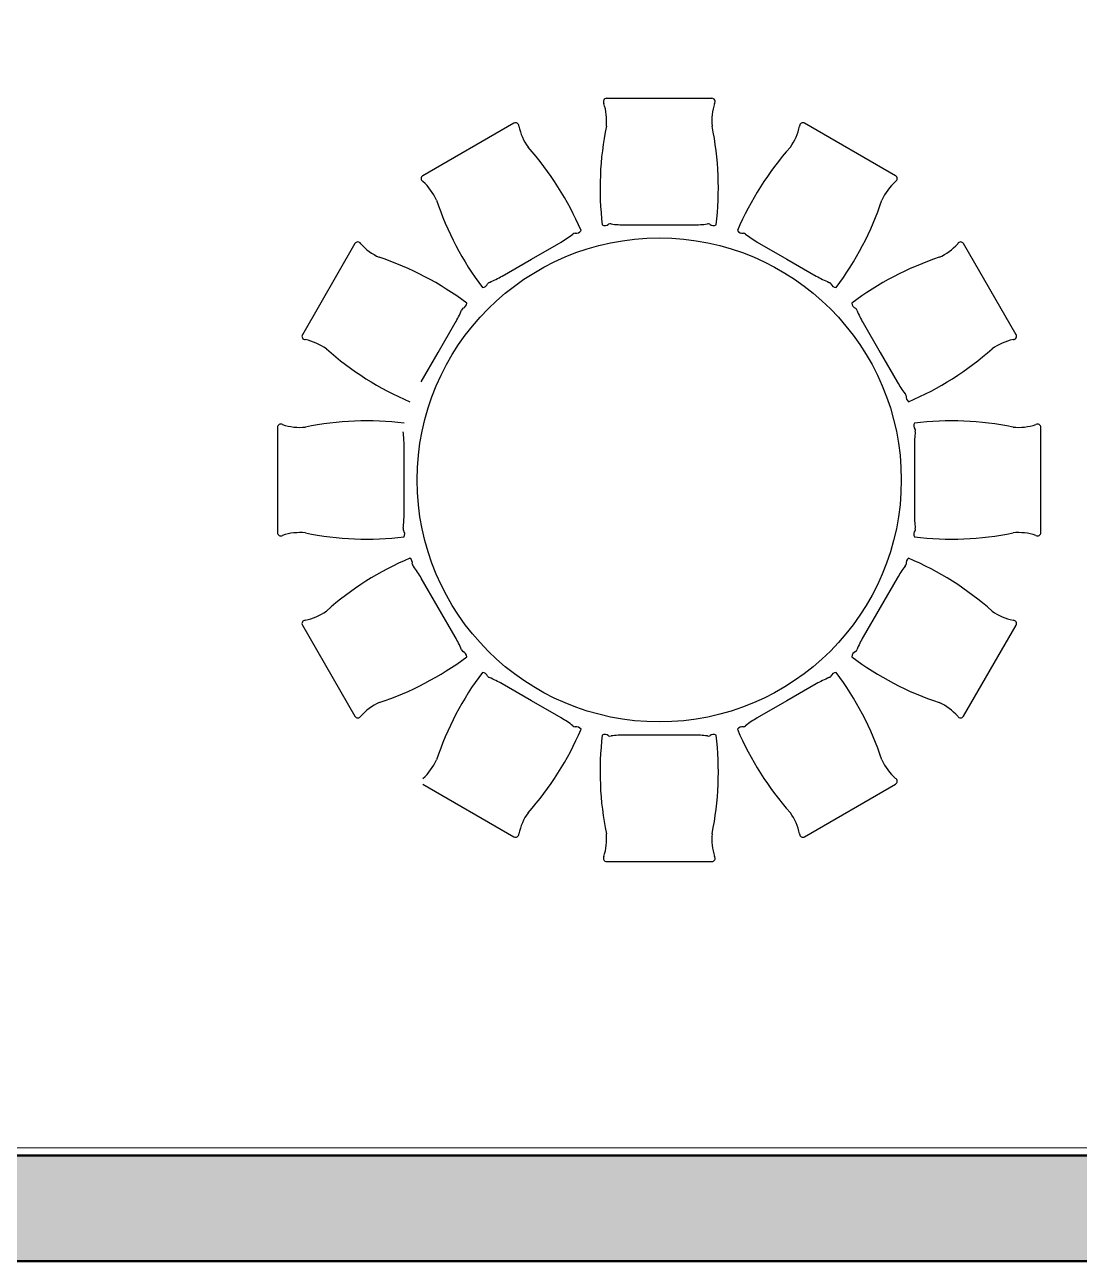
# Model space of a CAD drawing. Header units: millimetres. Extents: x 1443065 to 1517367, y 3763150 to 3779068.
# Drawn here: x 1447399.4 to 1447798.6, y 3764847.1 to 3765315.3 of the extents above; entities that cross this region are included whole.
import ezdxf

# ---------------------------------------------------------------- set-up
doc = ezdxf.new("R2010")
doc.units = ezdxf.units.MM
doc.layers.add('m-TAR_duvar', color=8, linetype='Continuous')
doc.layers.add('m-TFR_vitrifiye', color=1, linetype='Continuous')
doc.layers.add('SIVA', color=3, linetype='Continuous', lineweight=9)
doc.layers.add('TASIYICI', color=170, linetype='Continuous', lineweight=50)

msp = doc.modelspace()

# ---------------------------------------------------------------- hatches: boundary and pattern name
at = {"layer": 'm-TAR_duvar'}
h = msp.add_hatch(dxfattribs=at)
h.set_pattern_fill('ANSI33', color=256, scale=2)
h.set_pattern_definition([(45, (27620.463, -87954.953), (-8.98025612, 8.98025612), []), (45, (27629.443, -87954.953), (-8.98025612, 8.98025612), [6.35, -3.175])])
h.paths.add_polyline_path([(1454794.44, 3768891.25), (1454777.28, 3769060.22), (1454740.17, 3769224.96), (1454678.91, 3769382.58), (1454596.91, 3769530.2), (1454495.37, 3769665.05), (1454375.86, 3769783.46), (1454239.69, 3769884.92), (1454091.6, 3769966), (1453859.58, 3770075.21), (1453406.13, 3770314.52), (1453184.71, 3770444.62), (1451716.99, 3771328.64), (1451249.47, 3771588.02), (1451035.26, 3771685.46), (1450763.61, 3771809.03), (1450409.17, 3771939.61), (1448897.84, 3772143.01), (1447435.26, 3772002.72), (1445092.32, 3771120.18), (1445146.3, 3764847.08), (1454849.85, 3764847.08)])
h.paths.add_polyline_path([(1445185.96, 3764887.08), (1445132.56, 3771092.6), (1447444.38, 3771963.41), (1448897.07, 3772102.76), (1450399.48, 3771900.56), (1450748.39, 3771772.01), (1451018.7, 3771649.05), (1451231.46, 3771552.27), (1451696.97, 3771294), (1453164.25, 3770410.24), (1453386.65, 3770279.57), (1453841.71, 3770039.41), (1454073.47, 3769930.33), (1454218.03, 3769851.17), (1454349.7, 3769753.07), (1454465.16, 3769638.67), (1454563.29, 3769508.35), (1454642.62, 3769365.55), (1454701.81, 3769213.26), (1454737.73, 3769053.78), (1454754.47, 3768888.95), (1454809.3, 3764887.08)], flags=16)
h.paths.add_polyline_path([(1452002.28, 3765847.08), (1451882.28, 3765847.08), (1451882.28, 3765967.08), (1452002.28, 3765967.08)], flags=0)
h.paths.add_polyline_path([(1452782.41, 3765847.08), (1452782.41, 3765967.08), (1452902.41, 3765967.08), (1452902.41, 3765847.08)], flags=0)
h.paths.add_polyline_path([(1451282.28, 3765847.08), (1451162.28, 3765847.08), (1451162.28, 3765967.08), (1451282.28, 3765967.08)], flags=0)
h.paths.add_polyline_path([(1452002.41, 3766436.58), (1451902.41, 3766436.58), (1451902.41, 3766536.58), (1451902.48, 3766670.96), (1451282.41, 3766670.96), (1451282.41, 3766536.58), (1451282.41, 3766436.58), (1451182.41, 3766436.58), (1451182.41, 3766536.58), (1451227.41, 3766536.58), (1451227.41, 3766715.96), (1451912.48, 3766715.96), (1451912.48, 3766725.96), (1451957.48, 3766725.96), (1451957.48, 3766715.96), (1451957.48, 3766536.58), (1452002.41, 3766536.58)], flags=0)
h.paths.add_polyline_path([(1453715.4, 3765317.08), (1453715.4, 3765377.08), (1453775.4, 3765377.08), (1453775.4, 3765317.08)], flags=0)
h.paths.add_polyline_path([(1452782.41, 3766436.58), (1452782.41, 3766556.58), (1452902.41, 3766556.58), (1452902.41, 3766436.58)], flags=0)
h.paths.add_polyline_path([(1453675.3, 3765847.08), (1453675.3, 3765947.08), (1453775.3, 3765947.08), (1453775.3, 3765847.08)], flags=0)
h.paths.add_polyline_path([(1451957.48, 3766815.96), (1451912.48, 3766815.96), (1451912.48, 3767203.19), (1451227.41, 3767203.19), (1451227.41, 3767446.58), (1451287.41, 3767446.58), (1451287.41, 3767406.58), (1451267.41, 3767406.58), (1451267.41, 3767243.33), (1451917.48, 3767243.33), (1451917.48, 3767406.58), (1451897.48, 3767406.58), (1451897.48, 3767446.58), (1451957.48, 3767446.58), (1451957.48, 3767203.19)], flags=0)
h.paths.add_polyline_path([(1450402.41, 3765847.08), (1450282.41, 3765847.08), (1450282.41, 3765967.08), (1450402.41, 3765967.08)], flags=0)
h.paths.add_polyline_path([(1450272.24, 3765847.08), (1450172.24, 3765847.08), (1450172.24, 3765947.08), (1450272.24, 3765947.08)], flags=0)
h.paths.add_polyline_path([(1454209.8, 3765317.08), (1454209.8, 3765377.08), (1454269.8, 3765377.08), (1454269.8, 3765317.08)], flags=0)
h.paths.add_polyline_path([(1453675.3, 3766436.58), (1453675.3, 3766536.58), (1453775.3, 3766536.58), (1453775.3, 3766436.58)], flags=0)
h.paths.add_polyline_path([(1454209.8, 3765847.08), (1454209.8, 3765907.08), (1454269.8, 3765907.08), (1454269.8, 3765847.08)], flags=0)
h.paths.add_polyline_path([(1450402.41, 3766436.58), (1450282.41, 3766436.58), (1450282.41, 3766556.58), (1450402.41, 3766556.58)], flags=0)
h.paths.add_polyline_path([(1452782.41, 3767196.58), (1452782.41, 3767316.58), (1452902.41, 3767316.58), (1452902.41, 3767196.58)], flags=0)
h.paths.add_polyline_path([(1450272.41, 3766436.58), (1450172.41, 3766436.58), (1450172.41, 3766536.58), (1450272.41, 3766536.58)], flags=0)
h.paths.add_polyline_path([(1449584.07, 3765847.08), (1449484.07, 3765847.08), (1449484.07, 3765947.08), (1449584.07, 3765947.08)], flags=0)
h.paths.add_polyline_path([(1453675.3, 3767196.58), (1453675.3, 3767296.58), (1453775.3, 3767296.58), (1453775.3, 3767196.58)], flags=0)
h.paths.add_polyline_path([(1450402.41, 3767196.58), (1450282.41, 3767196.58), (1450282.41, 3767316.58), (1450402.41, 3767316.58)], flags=0)
h.paths.add_polyline_path([(1450272.41, 3767196.58), (1450172.41, 3767196.58), (1450172.41, 3767296.58), (1450272.41, 3767296.58)], flags=0)
h.paths.add_polyline_path([(1451957.48, 3767847.59), (1451897.48, 3767847.59), (1451897.48, 3767887.59), (1451917.48, 3767887.59), (1451917.48, 3768050.83), (1451267.41, 3768050.83), (1451267.41, 3767887.59), (1451287.41, 3767887.59), (1451287.41, 3767847.59), (1451227.41, 3767847.59), (1451227.41, 3768090.97), (1451912.48, 3768090.97), (1451912.48, 3768477.19), (1451957.48, 3768477.19), (1451957.48, 3768090.97)], flags=0)
h.paths.add_polyline_path([(1449584.07, 3766436.58), (1449484.07, 3766436.58), (1449484.07, 3766536.58), (1449584.07, 3766536.58)], flags=0)
h.paths.add_polyline_path([(1452782.41, 3767976.58), (1452782.41, 3768096.58), (1452902.41, 3768096.58), (1452902.41, 3767976.58)], flags=0)
h.paths.add_polyline_path([(1453675.3, 3767996.58), (1453675.3, 3768096.58), (1453775.3, 3768096.58), (1453775.3, 3767996.58)], flags=0)
h.paths.add_polyline_path([(1448737.73, 3765847.08), (1448577.73, 3765847.08), (1448577.73, 3765947.08), (1448692.73, 3765947.08), (1448692.73, 3766436.58), (1448577.73, 3766436.58), (1448577.73, 3766536.58), (1448737.73, 3766536.58), (1448737.73, 3766436.58), (1448737.73, 3765947.08)], flags=0)
h.paths.add_polyline_path([(1450402.41, 3767976.58), (1450282.41, 3767976.58), (1450282.41, 3768096.58), (1450402.41, 3768096.58)], flags=0)
h.paths.add_polyline_path([(1450272.41, 3767996.58), (1450172.41, 3767996.58), (1450172.41, 3768096.58), (1450272.41, 3768096.58)], flags=0)
h.paths.add_polyline_path([(1451957.48, 3768567.19), (1451912.48, 3768567.19), (1451912.48, 3768577.19), (1451227.41, 3768577.19), (1451227.41, 3768756.58), (1451172.41, 3768756.58), (1451172.41, 3768856.58), (1451282.41, 3768856.58), (1451282.41, 3768756.58), (1451282.41, 3768622.19), (1451902.48, 3768622.19), (1451902.48, 3768756.58), (1451902.41, 3768756.58), (1451902.41, 3768856.58), (1452002.41, 3768856.58), (1452002.41, 3768756.58), (1451957.48, 3768756.58), (1451957.48, 3768577.19)], flags=0)
h.paths.add_polyline_path([(1452002.41, 3768756.58), (1451902.41, 3768756.58), (1451902.41, 3768856.58), (1452002.41, 3768856.58)], flags=0)
h.paths.add_polyline_path([(1452782.41, 3768736.58), (1452782.41, 3768856.58), (1452902.41, 3768856.58), (1452902.41, 3768736.58)], flags=0)
h.paths.add_polyline_path([(1448737.74, 3767196.58), (1448577.74, 3767196.58), (1448577.74, 3767296.58), (1448737.74, 3767296.58)], flags=0)
h.paths.add_polyline_path([(1453675.3, 3768756.58), (1453675.3, 3768856.58), (1453775.3, 3768856.58), (1453775.3, 3768756.58)], flags=0)
h.paths.add_polyline_path([(1450402.41, 3768736.58), (1450282.41, 3768736.58), (1450282.41, 3768856.58), (1450402.41, 3768856.58)], flags=0)
h.paths.add_polyline_path([(1447937.73, 3765847.08), (1447837.73, 3765847.08), (1447837.73, 3765947.08), (1447937.73, 3765947.08)], flags=0)
h.paths.add_polyline_path([(1450272.41, 3768756.58), (1450172.41, 3768756.58), (1450172.41, 3768856.58), (1450272.41, 3768856.58)], flags=0)
h.paths.add_polyline_path([(1453744.51, 3768902.52), (1453693.08, 3768933.43), (1453723.98, 3768984.86), (1453775.41, 3768953.95)], flags=0)
h.paths.add_polyline_path([(1452002.41, 3769327.08), (1451882.41, 3769327.08), (1451882.41, 3769447.08), (1452002.41, 3769447.08)], flags=0)
h.paths.add_polyline_path([(1447937.73, 3766436.58), (1447837.73, 3766436.58), (1447837.73, 3766536.58), (1447937.73, 3766536.58)], flags=0)
h.paths.add_polyline_path([(1451282.41, 3769327.08), (1451162.41, 3769327.08), (1451162.41, 3769447.08), (1451282.41, 3769447.08)], flags=0)
h.paths.add_polyline_path([(1448737.73, 3767996.58), (1448577.73, 3767996.58), (1448577.73, 3768096.58), (1448737.73, 3768096.58)], flags=0)
h.paths.add_polyline_path([(1449584.07, 3768756.58), (1449484.07, 3768756.58), (1449484.07, 3768856.58), (1449584.07, 3768856.58)], flags=0)
h.paths.add_polyline_path([(1450402.41, 3769327.08), (1450282.41, 3769327.08), (1450282.41, 3769447.08), (1450402.41, 3769447.08)], flags=0)
h.paths.add_polyline_path([(1447937.73, 3767196.58), (1447837.73, 3767196.58), (1447837.73, 3767296.58), (1447937.73, 3767296.58)], flags=0)
h.paths.add_polyline_path([(1450272.41, 3769347.08), (1450172.41, 3769347.08), (1450172.41, 3769447.08), (1450272.41, 3769447.08)], flags=0)
h.paths.add_polyline_path([(1448737.73, 3768676.58), (1448637.73, 3768676.58), (1448637.73, 3768856.58), (1448737.73, 3768856.58)], flags=0)
h.paths.add_polyline_path([(1449584.07, 3769347.08), (1449484.07, 3769347.08), (1449484.07, 3769447.08), (1449584.07, 3769447.08)], flags=0)
h.paths.add_polyline_path([(1447037.73, 3765847.08), (1446937.73, 3765847.08), (1446937.73, 3765947.08), (1447037.73, 3765947.08)], flags=0)
h.paths.add_polyline_path([(1447937.73, 3767996.58), (1447837.73, 3767996.58), (1447837.73, 3768096.58), (1447937.73, 3768096.58)], flags=0)
h.paths.add_polyline_path([(1447037.73, 3766436.58), (1446937.73, 3766436.58), (1446937.73, 3766536.58), (1447037.73, 3766536.58)], flags=0)
h.paths.add_polyline_path([(1451282.41, 3770304.32), (1451182.41, 3770304.32), (1451182.41, 3770444.32), (1451212.41, 3770486.32), (1451322.41, 3770421.32)], flags=0)
h.paths.add_polyline_path([(1447037.73, 3767196.58), (1446937.73, 3767196.58), (1446937.73, 3767296.58), (1447037.73, 3767296.58)], flags=0)
h.paths.add_polyline_path([(1448737.73, 3769347.08), (1448637.73, 3769347.08), (1448637.73, 3769447.08), (1448737.73, 3769447.08)], flags=0)
h.paths.add_polyline_path([(1447937.73, 3768756.58), (1447837.73, 3768756.58), (1447837.73, 3768856.58), (1447937.73, 3768856.58)], flags=0)
h.paths.add_polyline_path([(1450382.41, 3770315.63), (1450282.41, 3770315.63), (1450282.41, 3770415.63), (1450382.41, 3770415.63)], flags=0)
h.paths.add_polyline_path([(1450272.41, 3770315.63), (1450172.41, 3770315.63), (1450172.41, 3770415.63), (1450272.41, 3770415.63)], flags=0)
h.paths.add_polyline_path([(1446297.73, 3765847.08), (1446137.73, 3765847.08), (1446137.73, 3765947.08), (1446137.73, 3766436.58), (1446137.73, 3766536.58), (1446137.74, 3767196.58), (1446137.74, 3767296.58), (1446137.73, 3767996.58), (1446137.73, 3768096.58), (1446297.73, 3768096.58), (1446297.73, 3767996.58), (1446167.73, 3767996.58), (1446167.74, 3767296.58), (1446297.74, 3767296.58), (1446297.74, 3767196.58), (1446167.74, 3767196.58), (1446167.74, 3766536.58), (1446297.73, 3766536.58), (1446297.73, 3766436.58), (1446182.73, 3766436.58), (1446182.73, 3765947.08), (1446297.73, 3765947.08)], flags=0)
h.paths.add_polyline_path([(1447037.73, 3767996.58), (1446937.73, 3767996.58), (1446937.73, 3768096.58), (1447037.73, 3768096.58)], flags=0)
h.paths.add_polyline_path([(1449584.07, 3770315.63), (1449484.07, 3770315.63), (1449484.07, 3770415.63), (1449584.07, 3770415.63)], flags=0)
h.paths.add_polyline_path([(1447937.73, 3769347.08), (1447837.73, 3769347.08), (1447837.73, 3769447.08), (1447937.73, 3769447.08)], flags=0)
h.paths.add_polyline_path([(1450382.41, 3770936.73), (1450282.41, 3770936.73), (1450282.41, 3771036.73), (1450382.41, 3771036.73)], flags=0)
h.paths.add_polyline_path([(1450272.41, 3770936.73), (1450172.41, 3770936.73), (1450172.41, 3771036.73), (1450272.41, 3771036.73)], flags=0)
h.paths.add_polyline_path([(1447037.73, 3768756.58), (1446937.73, 3768756.58), (1446937.73, 3768811.58), (1446237.73, 3768811.58), (1446237.73, 3768676.58), (1446137.73, 3768676.58), (1446137.73, 3768856.58), (1446237.73, 3768856.58), (1446937.73, 3768856.58), (1447037.73, 3768856.58)], flags=0)
h.paths.add_polyline_path([(1448737.73, 3770315.63), (1448637.73, 3770315.63), (1448637.73, 3770415.63), (1448737.73, 3770415.63)], flags=0)
h.paths.add_polyline_path([(1449584.07, 3770936.73), (1449484.07, 3770936.73), (1449484.07, 3771036.73), (1449584.07, 3771036.73)], flags=0)
h.paths.add_polyline_path([(1447037.73, 3769347.08), (1446937.73, 3769347.08), (1446937.73, 3769447.08), (1447037.73, 3769447.08)], flags=0)
h.paths.add_polyline_path([(1447937.73, 3770315.63), (1447837.73, 3770315.63), (1447837.73, 3770415.63), (1447937.73, 3770415.63)], flags=0)
h.paths.add_polyline_path([(1448737.73, 3770936.73), (1448637.73, 3770936.73), (1448637.73, 3771036.73), (1448737.73, 3771036.73)], flags=0)
h.paths.add_polyline_path([(1447937.73, 3770936.73), (1447837.73, 3770936.73), (1447837.73, 3770994.84), (1447050.81, 3770749.36), (1446602.71, 3770578.53), (1446587.72, 3770615.63), (1447037.72, 3770787.18), (1447837.73, 3771036.74), (1447837.73, 3771036.73), (1447937.73, 3771036.73)], flags=0)
h.paths.add_polyline_path([(1446237.73, 3769347.08), (1446137.73, 3769347.08), (1446137.73, 3769447.08), (1446237.73, 3769447.08)], flags=0)
h.paths.add_polyline_path([(1447037.73, 3770315.63), (1446937.73, 3770315.63), (1446937.73, 3770415.63), (1447037.73, 3770415.63)], flags=0)
h.paths.add_polyline_path([(1448660.01, 3771597.82), (1447860.1, 3771521.18), (1447552.68, 3771491.72), (1447491.35, 3771468.18), (1447044.88, 3771300), (1446969.92, 3771271.77), (1446669.55, 3771158.63), (1446594.78, 3771130.46), (1446580.68, 3771167.89), (1446655.55, 3771196.09), (1446955.91, 3771309.24), (1447030.68, 3771337.4), (1447477.02, 3771505.52), (1447543.43, 3771531.02), (1447856.29, 3771561), (1448656.29, 3771637.64), (1448735.81, 3771645.27), (1448739.63, 3771605.46)], flags=0)
h.paths.add_polyline_path([(1446237.73, 3770315.63), (1446137.73, 3770315.63), (1446137.73, 3770415.63), (1446237.73, 3770415.63)], flags=0)
h.paths.add_polyline_path([(1445658.49, 3770330.63), (1445618.49, 3770330.63), (1445618.49, 3770415.63), (1445658.49, 3770415.63)], flags=0)
h.paths.add_polyline_path([(1446219.64, 3770989.15), (1446144.77, 3770960.95), (1446130.67, 3770998.39), (1446205.54, 3771026.59)], flags=0)
h.paths.add_polyline_path([(1445657.98, 3770633.33), (1445617.98, 3770633.33), (1445617.98, 3770676.33), (1445622.15, 3770718.96), (1445637.3, 3770759.27), (1445660.29, 3770795.68), (1445690.16, 3770826.69), (1445725.69, 3770851.02), (1445765.4, 3770867.66), (1445807.98, 3770875.83), (1445820.98, 3770837.33), (1445785.48, 3770830.15), (1445752.15, 3770815.88), (1445722.26, 3770795.37), (1445696.95, 3770769.42), (1445677.21, 3770739.01), (1445663.79, 3770705.34), (1445658.98, 3770670.83)], flags=0)

# ---------------------------------------------------------------- linework, layer by layer
at = {"layer": 'm-TFR_vitrifiye'}
for p, q in [((1447659.53, 3765287.43), (1447619.72, 3765287.43)), ((1447659.53, 3765287.43), (1447619.72, 3765287.43)), ((1447584.6, 3765278.03), (1447550.13, 3765258.12)), ((1447584.6, 3765278.03), (1447550.13, 3765258.12)), ((1447729.11, 3765258.12), (1447694.64, 3765278.03)), ((1447729.11, 3765258.12), (1447694.64, 3765278.03)), ((1447626.74, 3765239.51), (1447639.62, 3765239.51)), ((1447626.74, 3765239.51), (1447639.62, 3765239.51)), ((1447639.62, 3765239.51), (1447652.51, 3765239.51)), ((1447639.62, 3765239.51), (1447652.51, 3765239.51)), ((1447524.43, 3765232.42), (1447504.52, 3765197.94)), ((1447524.43, 3765232.42), (1447504.52, 3765197.94)), ((1447591.33, 3765226.57), (1447602.49, 3765233.01)), ((1447591.33, 3765226.57), (1447602.49, 3765233.01)), ((1447676.76, 3765233.01), (1447687.92, 3765226.57)), ((1447676.76, 3765233.01), (1447687.92, 3765226.57)), ((1447774.72, 3765197.94), (1447754.82, 3765232.42)), ((1447774.72, 3765197.94), (1447754.82, 3765232.42)), ((1447580.18, 3765220.13), (1447591.33, 3765226.57)), ((1447580.18, 3765220.13), (1447591.33, 3765226.57)), ((1447687.92, 3765226.57), (1447699.07, 3765220.13)), ((1447687.92, 3765226.57), (1447699.07, 3765220.13)), ((1447555.98, 3765191.22), (1447562.42, 3765202.37)), ((1447555.98, 3765191.22), (1447562.42, 3765202.37)), ((1447716.83, 3765202.37), (1447723.27, 3765191.22)), ((1447716.83, 3765202.37), (1447723.27, 3765191.22)), ((1447549.54, 3765180.06), (1447555.98, 3765191.22)), ((1447549.54, 3765180.06), (1447555.98, 3765191.22)), ((1447723.27, 3765191.22), (1447729.71, 3765180.06)), ((1447723.27, 3765191.22), (1447729.71, 3765180.06)), ((1447495.11, 3765162.83), (1447495.11, 3765123.02)), ((1447495.11, 3765162.83), (1447495.11, 3765123.02)), ((1447784.13, 3765123.02), (1447784.13, 3765162.83)), ((1447784.13, 3765123.02), (1447784.13, 3765162.83)), ((1447543.04, 3765142.93), (1447543.04, 3765155.81)), ((1447543.04, 3765142.93), (1447543.04, 3765155.81)), ((1447736.21, 3765155.81), (1447736.21, 3765142.93)), ((1447736.21, 3765155.81), (1447736.21, 3765142.93)), ((1447543.04, 3765130.04), (1447543.04, 3765142.93)), ((1447543.04, 3765130.04), (1447543.04, 3765142.93)), ((1447736.21, 3765142.93), (1447736.21, 3765130.04)), ((1447736.21, 3765142.93), (1447736.21, 3765130.04)), ((1447555.98, 3765094.63), (1447549.54, 3765105.79)), ((1447555.98, 3765094.63), (1447549.54, 3765105.79)), ((1447729.71, 3765105.79), (1447723.27, 3765094.63)), ((1447729.71, 3765105.79), (1447723.27, 3765094.63)), ((1447562.42, 3765083.48), (1447555.98, 3765094.63)), ((1447562.42, 3765083.48), (1447555.98, 3765094.63)), ((1447723.27, 3765094.63), (1447716.83, 3765083.48)), ((1447723.27, 3765094.63), (1447716.83, 3765083.48)), ((1447504.52, 3765087.91), (1447524.43, 3765053.44)), ((1447504.52, 3765087.91), (1447524.43, 3765053.44)), ((1447754.82, 3765053.44), (1447774.72, 3765087.91)), ((1447754.82, 3765053.44), (1447774.72, 3765087.91)), ((1447591.33, 3765059.28), (1447580.18, 3765065.72)), ((1447591.33, 3765059.28), (1447580.18, 3765065.72)), ((1447699.07, 3765065.72), (1447687.92, 3765059.28)), ((1447699.07, 3765065.72), (1447687.92, 3765059.28)), ((1447602.49, 3765052.84), (1447591.33, 3765059.28)), ((1447602.49, 3765052.84), (1447591.33, 3765059.28)), ((1447687.92, 3765059.28), (1447676.76, 3765052.84)), ((1447687.92, 3765059.28), (1447676.76, 3765052.84)), ((1447639.62, 3765046.34), (1447626.74, 3765046.34)), ((1447639.62, 3765046.34), (1447626.74, 3765046.34)), ((1447652.51, 3765046.34), (1447639.62, 3765046.34)), ((1447652.51, 3765046.34), (1447639.62, 3765046.34)), ((1447550.13, 3765027.73), (1447584.6, 3765007.83)), ((1447550.13, 3765027.73), (1447584.6, 3765007.83)), ((1447694.64, 3765007.83), (1447729.11, 3765027.73)), ((1447694.64, 3765007.83), (1447729.11, 3765027.73)), ((1447619.72, 3764998.42), (1447659.53, 3764998.42)), ((1447619.72, 3764998.42), (1447659.53, 3764998.42))]:
    msp.add_line(p, q, dxfattribs=at)
msp.add_circle((1447639.62, 3765142.93), 91.63, dxfattribs=at)
msp.add_circle((1447639.62, 3765142.93), 91.63, dxfattribs=at)
for centre, radius, start, end in [((1447619.72, 3765286.19), 1.25, 89.8292, 211.4999), ((1447619.72, 3765286.19), 1.25, 89.8292, 211.4999), ((1447659.53, 3765286.19), 1.25, 328.5001, 90.1708), ((1447659.53, 3765286.19), 1.25, 328.5001, 90.1708), ((1447598.24, 3765278.92), 21.46, 354.5513, 17.9661), ((1447598.24, 3765278.92), 21.46, 354.5513, 17.9661), ((1447681.01, 3765278.92), 21.46, 162.0339, 185.4487), ((1447681.01, 3765278.92), 21.46, 162.0339, 185.4487), ((1447585.23, 3765276.95), 1.25, 358.5001, 120.1708), ((1447585.23, 3765276.95), 1.25, 358.5001, 120.1708), ((1447607.47, 3765281.39), 21.46, 192.0339, 215.4487), ((1447607.47, 3765281.39), 21.46, 192.0339, 215.4487), ((1447734.19, 3765253.43), 116.96, 168.4357, 186.8363), ((1447734.19, 3765253.43), 116.96, 168.4357, 186.8363), ((1447545.06, 3765253.43), 116.96, 353.1637, 11.5643), ((1447545.06, 3765253.43), 116.96, 353.1637, 11.5643), ((1447671.78, 3765281.39), 21.46, 324.5513, 347.9661), ((1447671.78, 3765281.39), 21.46, 324.5513, 347.9661), ((1447694.01, 3765276.95), 1.25, 59.8292, 181.4999), ((1447694.01, 3765276.95), 1.25, 59.8292, 181.4999), ((1447502.48, 3765191.34), 116.96, 23.1637, 41.5643), ((1447502.48, 3765191.34), 116.96, 23.1637, 41.5643), ((1447776.77, 3765191.34), 116.96, 138.4357, 156.8363), ((1447776.77, 3765191.34), 116.96, 138.4357, 156.8363), ((1447550.75, 3765257.04), 1.25, 119.8292, 241.4999), ((1447550.75, 3765257.04), 1.25, 119.8292, 241.4999), ((1447728.49, 3765257.04), 1.25, 298.5001, 60.1708), ((1447728.49, 3765257.04), 1.25, 298.5001, 60.1708), ((1447535.79, 3765240.01), 21.46, 24.5513, 47.9661), ((1447535.79, 3765240.01), 21.46, 24.5513, 47.9661), ((1447743.46, 3765240.01), 21.46, 132.0339, 155.4487), ((1447743.46, 3765240.01), 21.46, 132.0339, 155.4487), ((1447666.27, 3765285.91), 116.96, 198.4357, 216.8363), ((1447666.27, 3765285.91), 116.96, 198.4357, 216.8363), ((1447612.98, 3765285.91), 116.96, 323.1637, 341.5643), ((1447612.98, 3765285.91), 116.96, 323.1637, 341.5643), ((1447619.05, 3765241.47), 2.2, 243.1961, 310.4764), ((1447619.05, 3765241.47), 2.2, 243.1961, 310.4764), ((1447621.01, 3765238.73), 1.19, 71.7536, 116.5375), ((1447621.01, 3765238.73), 1.19, 71.7536, 116.5375), ((1447627.21, 3765287.14), 47.64, 262.9704, 269.4301), ((1447627.21, 3765287.14), 47.64, 262.9704, 269.4301), ((1447652.03, 3765287.14), 47.64, 270.5699, 277.0296), ((1447652.03, 3765287.14), 47.64, 270.5699, 277.0296), ((1447658.23, 3765238.73), 1.19, 63.4625, 108.2464), ((1447658.23, 3765238.73), 1.19, 63.4625, 108.2464), ((1447660.2, 3765241.47), 2.2, 229.5236, 296.8039), ((1447660.2, 3765241.47), 2.2, 229.5236, 296.8039), ((1447578.26, 3765274.03), 47.64, 300.5699, 307.0296), ((1447578.26, 3765274.03), 47.64, 300.5699, 307.0296), ((1447607.84, 3765235.2), 1.19, 93.4625, 138.2464), ((1447607.84, 3765235.2), 1.19, 93.4625, 138.2464), ((1447608.17, 3765238.56), 2.2, 259.5236, 326.8039), ((1447608.17, 3765238.56), 2.2, 259.5236, 326.8039), ((1447671.08, 3765238.56), 2.2, 213.1961, 280.4764), ((1447671.08, 3765238.56), 2.2, 213.1961, 280.4764), ((1447671.41, 3765235.2), 1.19, 41.7536, 86.5375), ((1447671.41, 3765235.2), 1.19, 41.7536, 86.5375), ((1447700.99, 3765274.03), 47.64, 232.9704, 239.4301), ((1447700.99, 3765274.03), 47.64, 232.9704, 239.4301), ((1447525.51, 3765231.8), 1.25, 28.5001, 150.1708), ((1447525.51, 3765231.8), 1.25, 28.5001, 150.1708), ((1447542.54, 3765246.76), 21.46, 222.0339, 245.4487), ((1447542.54, 3765246.76), 21.46, 222.0339, 245.4487), ((1447736.7, 3765246.76), 21.46, 294.5513, 317.9661), ((1447736.7, 3765246.76), 21.46, 294.5513, 317.9661), ((1447753.74, 3765231.8), 1.25, 29.8292, 151.4999), ((1447753.74, 3765231.8), 1.25, 29.8292, 151.4999), ((1447496.64, 3765116.28), 116.96, 53.1637, 71.5643), ((1447496.64, 3765116.28), 116.96, 53.1637, 71.5643), ((1447782.61, 3765116.28), 116.96, 108.4357, 126.8363), ((1447782.61, 3765116.28), 116.96, 108.4357, 126.8363), ((1447556.77, 3765261.62), 47.64, 292.9704, 299.4301), ((1447556.77, 3765261.62), 47.64, 292.9704, 299.4301), ((1447722.48, 3765261.62), 47.64, 240.5699, 247.0296), ((1447722.48, 3765261.62), 47.64, 240.5699, 247.0296), ((1447572.53, 3765217.98), 2.2, 273.1961, 340.4764), ((1447572.53, 3765217.98), 2.2, 273.1961, 340.4764), ((1447575.6, 3765216.59), 1.19, 101.7536, 146.5375), ((1447575.6, 3765216.59), 1.19, 101.7536, 146.5375), ((1447703.64, 3765216.59), 1.19, 33.4625, 78.2464), ((1447703.64, 3765216.59), 1.19, 33.4625, 78.2464), ((1447706.71, 3765217.98), 2.2, 199.5236, 266.8039), ((1447706.71, 3765217.98), 2.2, 199.5236, 266.8039), ((1447520.93, 3765225.78), 47.64, 330.5699, 337.0296), ((1447520.93, 3765225.78), 47.64, 330.5699, 337.0296), ((1447565.96, 3765206.95), 1.19, 123.4625, 168.2464), ((1447565.96, 3765206.95), 1.19, 123.4625, 168.2464), ((1447564.57, 3765210.01), 2.2, 289.5236, 356.8039), ((1447564.57, 3765210.01), 2.2, 289.5236, 356.8039), ((1447714.68, 3765210.01), 2.2, 183.1961, 250.4764), ((1447714.68, 3765210.01), 2.2, 183.1961, 250.4764), ((1447713.29, 3765206.95), 1.19, 11.7536, 56.5375), ((1447713.29, 3765206.95), 1.19, 11.7536, 56.5375), ((1447758.31, 3765225.78), 47.64, 202.9704, 209.4301), ((1447758.31, 3765225.78), 47.64, 202.9704, 209.4301), ((1447505.6, 3765197.32), 1.25, 149.8292, 271.4999), ((1447505.6, 3765197.32), 1.25, 149.8292, 271.4999), ((1447773.64, 3765197.32), 1.25, 268.5001, 30.1708), ((1447773.64, 3765197.32), 1.25, 268.5001, 30.1708), ((1447501.16, 3765175.08), 21.46, 54.5513, 77.9661), ((1447501.16, 3765175.08), 21.46, 54.5513, 77.9661), ((1447591.2, 3765280.07), 116.96, 228.4357, 246.8363), ((1447591.2, 3765280.07), 116.96, 228.4357, 246.8363), ((1447688.04, 3765280.07), 116.96, 293.1637, 311.5643), ((1447688.04, 3765280.07), 116.96, 293.1637, 311.5643), ((1447778.08, 3765175.08), 21.46, 102.0339, 125.4487), ((1447778.08, 3765175.08), 21.46, 102.0339, 125.4487), ((1447770.72, 3765204.29), 47.64, 210.5699, 217.0296), ((1447770.72, 3765204.29), 47.64, 210.5699, 217.0296), ((1447731.9, 3765174.71), 1.19, 3.4625, 48.2464), ((1447731.9, 3765174.71), 1.19, 3.4625, 48.2464), ((1447735.25, 3765174.38), 2.2, 169.5236, 236.8039), ((1447735.25, 3765174.38), 2.2, 169.5236, 236.8039), ((1447496.36, 3765162.83), 1.25, 58.5001, 180.1708), ((1447496.36, 3765162.83), 1.25, 58.5001, 180.1708), ((1447503.63, 3765184.31), 21.46, 252.0339, 275.4487), ((1447503.63, 3765184.31), 21.46, 252.0339, 275.4487), ((1447529.12, 3765048.36), 116.96, 83.1637, 101.5643), ((1447529.12, 3765048.36), 116.96, 83.1637, 101.5643), ((1447738.17, 3765163.5), 2.2, 153.1961, 220.4764), ((1447738.17, 3765163.5), 2.2, 153.1961, 220.4764), ((1447750.13, 3765048.36), 116.96, 78.4357, 96.8363), ((1447750.13, 3765048.36), 116.96, 78.4357, 96.8363), ((1447775.61, 3765184.31), 21.46, 264.5513, 287.9661), ((1447775.61, 3765184.31), 21.46, 264.5513, 287.9661), ((1447782.88, 3765162.83), 1.25, 359.8292, 121.4999), ((1447782.88, 3765162.83), 1.25, 359.8292, 121.4999), ((1447495.41, 3765155.33), 47.64, 0.5699, 7.0296), ((1447495.41, 3765155.33), 47.64, 0.5699, 7.0296), ((1447783.84, 3765155.33), 47.64, 172.9704, 179.4301), ((1447783.84, 3765155.33), 47.64, 172.9704, 179.4301), ((1447735.43, 3765161.54), 1.19, 341.7536, 26.5375), ((1447735.43, 3765161.54), 1.19, 341.7536, 26.5375), ((1447495.41, 3765130.52), 47.64, 352.9704, 359.4301), ((1447495.41, 3765130.52), 47.64, 352.9704, 359.4301), ((1447783.84, 3765130.52), 47.64, 180.5699, 187.0296), ((1447783.84, 3765130.52), 47.64, 180.5699, 187.0296), ((1447496.36, 3765123.02), 1.25, 179.8292, 301.4999), ((1447496.36, 3765123.02), 1.25, 179.8292, 301.4999), ((1447503.63, 3765101.54), 21.46, 84.5513, 107.9661), ((1447503.63, 3765101.54), 21.46, 84.5513, 107.9661), ((1447529.12, 3765237.49), 116.96, 258.4357, 276.8363), ((1447529.12, 3765237.49), 116.96, 258.4357, 276.8363), ((1447543.82, 3765124.31), 1.19, 161.7536, 206.5375), ((1447543.82, 3765124.31), 1.19, 161.7536, 206.5375), ((1447541.08, 3765122.35), 2.2, 333.1961, 40.4764), ((1447541.08, 3765122.35), 2.2, 333.1961, 40.4764), ((1447738.17, 3765122.35), 2.2, 139.5236, 206.8039), ((1447738.17, 3765122.35), 2.2, 139.5236, 206.8039), ((1447750.13, 3765237.49), 116.96, 263.1637, 281.5643), ((1447750.13, 3765237.49), 116.96, 263.1637, 281.5643), ((1447735.43, 3765124.31), 1.19, 333.4625, 18.2464), ((1447735.43, 3765124.31), 1.19, 333.4625, 18.2464), ((1447775.61, 3765101.54), 21.46, 72.0339, 95.4487), ((1447775.61, 3765101.54), 21.46, 72.0339, 95.4487), ((1447782.88, 3765123.02), 1.25, 238.5001, 0.1708), ((1447782.88, 3765123.02), 1.25, 238.5001, 0.1708), ((1447591.2, 3765005.78), 116.96, 113.1637, 131.5643), ((1447591.2, 3765005.78), 116.96, 113.1637, 131.5643), ((1447543.99, 3765111.47), 2.2, 349.5236, 56.8039), ((1447543.99, 3765111.47), 2.2, 349.5236, 56.8039), ((1447735.25, 3765111.47), 2.2, 123.1961, 190.4764), ((1447735.25, 3765111.47), 2.2, 123.1961, 190.4764), ((1447688.04, 3765005.78), 116.96, 48.4357, 66.8363), ((1447688.04, 3765005.78), 116.96, 48.4357, 66.8363), ((1447547.35, 3765111.14), 1.19, 183.4625, 228.2464), ((1447547.35, 3765111.14), 1.19, 183.4625, 228.2464), ((1447508.52, 3765081.56), 47.64, 30.5699, 37.0296), ((1447508.52, 3765081.56), 47.64, 30.5699, 37.0296), ((1447770.72, 3765081.56), 47.64, 142.9704, 149.4301), ((1447770.72, 3765081.56), 47.64, 142.9704, 149.4301), ((1447731.9, 3765111.14), 1.19, 311.7536, 356.5375), ((1447731.9, 3765111.14), 1.19, 311.7536, 356.5375), ((1447505.6, 3765088.53), 1.25, 88.5001, 210.1708), ((1447505.6, 3765088.53), 1.25, 88.5001, 210.1708), ((1447501.16, 3765110.77), 21.46, 282.0339, 305.4487), ((1447501.16, 3765110.77), 21.46, 282.0339, 305.4487), ((1447778.08, 3765110.77), 21.46, 234.5513, 257.9661), ((1447778.08, 3765110.77), 21.46, 234.5513, 257.9661), ((1447773.64, 3765088.53), 1.25, 329.8292, 91.4999), ((1447773.64, 3765088.53), 1.25, 329.8292, 91.4999), ((1447520.93, 3765060.07), 47.64, 22.9704, 29.4301), ((1447520.93, 3765060.07), 47.64, 22.9704, 29.4301), ((1447758.31, 3765060.07), 47.64, 150.5699, 157.0296), ((1447758.31, 3765060.07), 47.64, 150.5699, 157.0296), ((1447496.64, 3765169.57), 116.96, 288.4357, 306.8363), ((1447496.64, 3765169.57), 116.96, 288.4357, 306.8363), ((1447565.96, 3765078.9), 1.19, 191.7536, 236.5375), ((1447565.96, 3765078.9), 1.19, 191.7536, 236.5375), ((1447564.57, 3765075.84), 2.2, 3.1961, 70.4764), ((1447564.57, 3765075.84), 2.2, 3.1961, 70.4764), ((1447714.68, 3765075.84), 2.2, 109.5236, 176.8039), ((1447714.68, 3765075.84), 2.2, 109.5236, 176.8039), ((1447782.61, 3765169.57), 116.96, 233.1637, 251.5643), ((1447782.61, 3765169.57), 116.96, 233.1637, 251.5643), ((1447713.29, 3765078.9), 1.19, 303.4625, 348.2464), ((1447713.29, 3765078.9), 1.19, 303.4625, 348.2464), ((1447666.27, 3764999.94), 116.96, 143.1637, 161.5643), ((1447666.27, 3764999.94), 116.96, 143.1637, 161.5643), ((1447572.53, 3765067.87), 2.2, 19.5236, 86.8039), ((1447572.53, 3765067.87), 2.2, 19.5236, 86.8039), ((1447575.6, 3765069.26), 1.19, 213.4625, 258.2464), ((1447575.6, 3765069.26), 1.19, 213.4625, 258.2464), ((1447556.77, 3765024.23), 47.64, 60.5699, 67.0296), ((1447556.77, 3765024.23), 47.64, 60.5699, 67.0296), ((1447722.48, 3765024.23), 47.64, 112.9704, 119.4301), ((1447722.48, 3765024.23), 47.64, 112.9704, 119.4301), ((1447703.64, 3765069.26), 1.19, 281.7536, 326.5375), ((1447703.64, 3765069.26), 1.19, 281.7536, 326.5375), ((1447706.71, 3765067.87), 2.2, 93.1961, 160.4764), ((1447706.71, 3765067.87), 2.2, 93.1961, 160.4764), ((1447612.98, 3764999.94), 116.96, 18.4357, 36.8363), ((1447612.98, 3764999.94), 116.96, 18.4357, 36.8363), ((1447542.54, 3765039.09), 21.46, 114.5513, 137.9661), ((1447542.54, 3765039.09), 21.46, 114.5513, 137.9661), ((1447736.7, 3765039.09), 21.46, 42.0339, 65.4487), ((1447736.7, 3765039.09), 21.46, 42.0339, 65.4487), ((1447525.51, 3765054.06), 1.25, 209.8292, 331.4999), ((1447525.51, 3765054.06), 1.25, 209.8292, 331.4999), ((1447578.26, 3765011.83), 47.64, 52.9704, 59.4301), ((1447578.26, 3765011.83), 47.64, 52.9704, 59.4301), ((1447700.99, 3765011.83), 47.64, 120.5699, 127.0296), ((1447700.99, 3765011.83), 47.64, 120.5699, 127.0296), ((1447753.74, 3765054.06), 1.25, 208.5001, 330.1708), ((1447753.74, 3765054.06), 1.25, 208.5001, 330.1708), ((1447502.48, 3765094.51), 116.96, 318.4357, 336.8363), ((1447502.48, 3765094.51), 116.96, 318.4357, 336.8363), ((1447607.84, 3765050.65), 1.19, 221.7536, 266.5375), ((1447607.84, 3765050.65), 1.19, 221.7536, 266.5375), ((1447608.17, 3765047.3), 2.2, 33.1961, 100.4764), ((1447608.17, 3765047.3), 2.2, 33.1961, 100.4764), ((1447671.08, 3765047.3), 2.2, 79.5236, 146.8039), ((1447671.08, 3765047.3), 2.2, 79.5236, 146.8039), ((1447776.77, 3765094.51), 116.96, 203.1637, 221.5643), ((1447776.77, 3765094.51), 116.96, 203.1637, 221.5643), ((1447671.41, 3765050.65), 1.19, 273.4625, 318.2464), ((1447671.41, 3765050.65), 1.19, 273.4625, 318.2464), ((1447734.19, 3765032.42), 116.96, 173.1637, 191.5643), ((1447734.19, 3765032.42), 116.96, 173.1637, 191.5643), ((1447619.05, 3765044.38), 2.2, 49.5236, 116.8039), ((1447619.05, 3765044.38), 2.2, 49.5236, 116.8039), ((1447621.01, 3765047.12), 1.19, 243.4625, 288.2464), ((1447621.01, 3765047.12), 1.19, 243.4625, 288.2464), ((1447627.21, 3764998.71), 47.64, 90.5699, 97.0296), ((1447627.21, 3764998.71), 47.64, 90.5699, 97.0296), ((1447652.03, 3764998.71), 47.64, 82.9704, 89.4301), ((1447652.03, 3764998.71), 47.64, 82.9704, 89.4301), ((1447658.23, 3765047.12), 1.19, 251.7536, 296.5375), ((1447658.23, 3765047.12), 1.19, 251.7536, 296.5375), ((1447660.2, 3765044.38), 2.2, 63.1961, 130.4764), ((1447660.2, 3765044.38), 2.2, 63.1961, 130.4764), ((1447545.06, 3765032.42), 116.96, 348.4357, 6.8363), ((1447545.06, 3765032.42), 116.96, 348.4357, 6.8363), ((1447535.79, 3765045.85), 21.46, 312.0339, 335.4487), ((1447535.79, 3765045.85), 21.46, 312.0339, 335.4487), ((1447743.46, 3765045.85), 21.46, 204.5513, 227.9661), ((1447743.46, 3765045.85), 21.46, 204.5513, 227.9661), ((1447728.49, 3765028.81), 1.25, 299.8292, 61.4999), ((1447728.49, 3765028.81), 1.25, 299.8292, 61.4999), ((1447607.47, 3765004.46), 21.46, 144.5513, 167.9661), ((1447607.47, 3765004.46), 21.46, 144.5513, 167.9661), ((1447671.78, 3765004.46), 21.46, 12.0339, 35.4487), ((1447671.78, 3765004.46), 21.46, 12.0339, 35.4487), ((1447585.23, 3765008.91), 1.25, 239.8292, 1.4999), ((1447585.23, 3765008.91), 1.25, 239.8292, 1.4999), ((1447598.24, 3765006.94), 21.46, 342.0339, 5.4487), ((1447598.24, 3765006.94), 21.46, 342.0339, 5.4487), ((1447681.01, 3765006.94), 21.46, 174.5513, 197.9661), ((1447681.01, 3765006.94), 21.46, 174.5513, 197.9661), ((1447694.01, 3765008.91), 1.25, 178.5001, 300.1708), ((1447694.01, 3765008.91), 1.25, 178.5001, 300.1708), ((1447619.72, 3764999.67), 1.25, 148.5001, 270.1708), ((1447619.72, 3764999.67), 1.25, 148.5001, 270.1708), ((1447659.53, 3764999.67), 1.25, 269.8292, 31.4999), ((1447659.53, 3764999.67), 1.25, 269.8292, 31.4999)]:
    msp.add_arc(centre, radius, start, end, dxfattribs=at)
at = {"layer": 'SIVA'}
msp.add_lwpolyline([(1448714.73, 3764890.08), (1446160.73, 3764890.08), (1446160.73, 3764907.08)], dxfattribs=at)
at = {"layer": 'TASIYICI'}
for p, q in [((1454809.3, 3764887.08), (1445185.96, 3764887.08)), ((1454849.85, 3764847.08), (1445146.3, 3764847.08))]:
    msp.add_line(p, q, dxfattribs=at)

doc.saveas('drawing.dxf')
